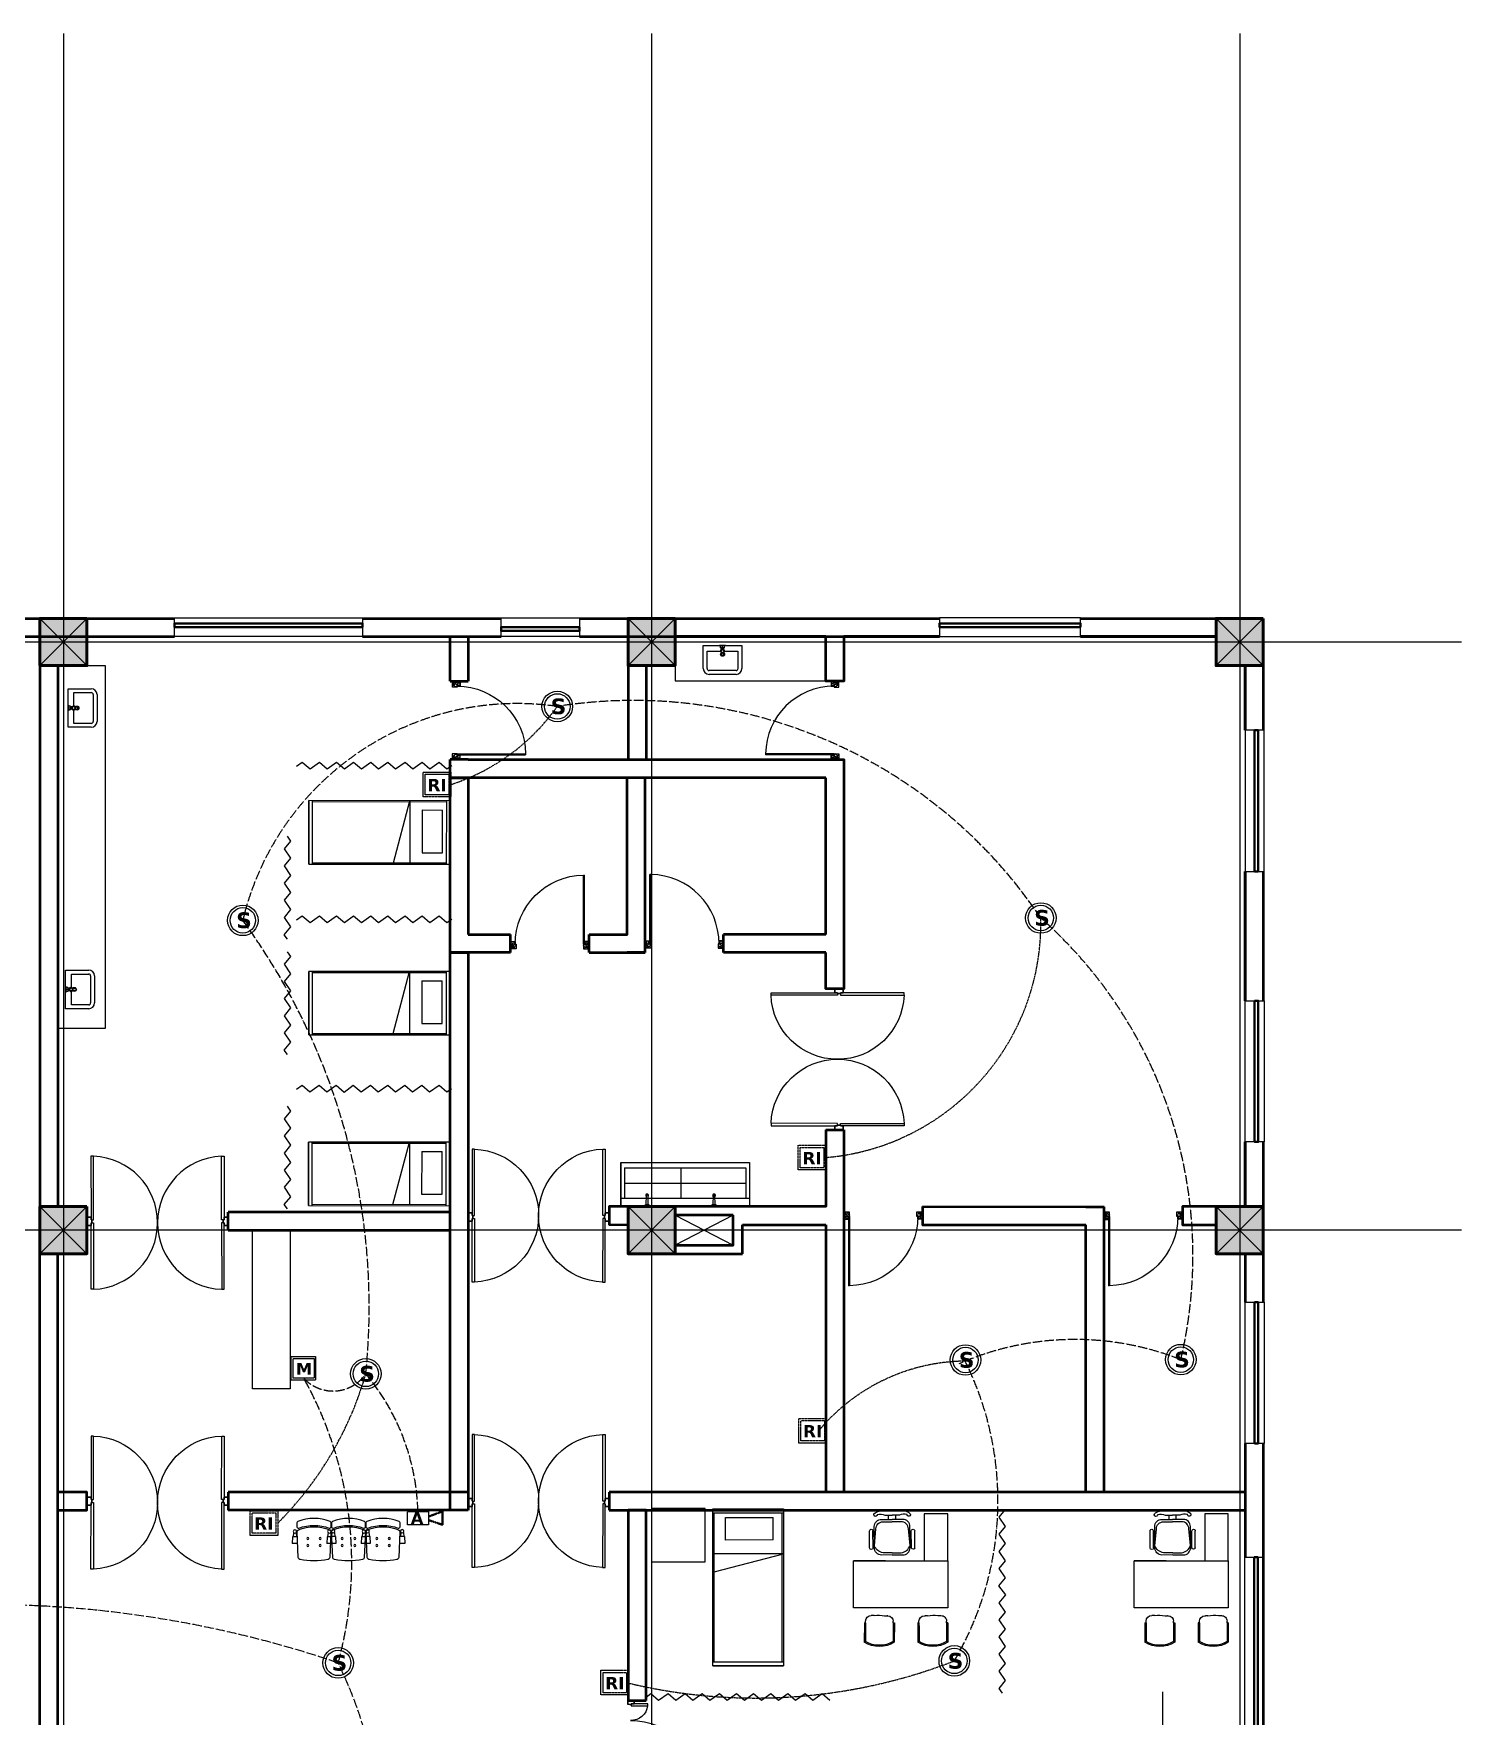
# Model space of a CAD drawing. Header units: millimetres. Extents: x 2402294 to 3337895, y 3394997 to 3969149.
# Drawn here: x 2529930 to 2548137, y 3595001 to 3616459 of the extents above; entities that cross this region are included whole.
import ezdxf

# ---------------------------------------------------------------- set-up
doc = ezdxf.new("R2010")
doc.units = ezdxf.units.MM
doc.header["$MEASUREMENT"] = 0
for name, pattern in [('ACAD_ISO04W100', [30, 24, -3, 0, -3]), ('ACISOTGB', [9, 4, -1, 1, -1, 1, -1]), ('CENTER', [2, 1.25, -0.25, 0.25, -0.25]), ('DASHED', [0.75, 0.5, -0.25])]:
    doc.linetypes.add(name, pattern=pattern)
for name, color, linetype, lineweight in [('0newfurnture', 30, 'Continuous', 15), ('centreline', 52, 'CENTER', 5), ('Column-0.5', 14, 'Continuous', 50), ('Detector Detector Conduit', 6, 'ACAD_ISO04W100', 13), ('door', 41, 'Continuous', 5), ('Door Opening-0.09', 253, 'Continuous', 9), ('furniture', 34, 'Continuous', 15), ('Furniture Hospital-0.09', 44, 'Continuous', 9), ('Hatch', 9, 'Continuous', 9), ('hidden lines', 205, 'DASHED', 5), ('Hooter Alarm', 240, 'CENTER', 35), ('Manual Call Point', 240, 'CENTER', 30), ('RI detector conduit', 100, 'ACISOTGB', 9), ('Sill Level', 140, 'Continuous', 20), ('Smoke Detector', 220, 'Continuous', 20), ('wall 0.4', 7, 'Continuous', 40), ('WINDOW', 152, 'Continuous', 30), ('Windows Plan', 152, 'Continuous', 35)]:
    doc.layers.add(name, color=color, linetype=linetype, lineweight=lineweight)
doc.layers.add('ANNOTATION', color=7, linetype='Continuous')
doc.layers.add('CCTV conduit wire', color=1, linetype='CENTER')
doc.styles.add('5P2', font='verdana.ttf', dxfattribs={"height": 500})
doc.linetypes.add('ZIGZAG', pattern='A,0.0001,-0.2,[131,ltypeshp.shx,S=0.2,R=0,X=-0.2,Y=0],-0.4,[131,ltypeshp.shx,S=0.2,R=180,X=0.2,Y=0],-0.2', length=0.8001)

# ---------------------------------------------------------------- blocks, each defined once
blk = doc.blocks.new('2ft column')
at = {"layer": 'Hatch', "ltscale": 5}
h = blk.add_hatch(color=256, dxfattribs=at)
h.dxf.hatch_style = 1
h.paths.add_polyline_path([(2207385, 4176559), (2207985, 4176559), (2207985, 4175959), (2207385, 4175959)])
at = {"layer": 'Column-0.5', "ltscale": 5}
blk.add_lwpolyline([(2207385, 4176559), (2207985, 4176559), (2207985, 4175959), (2207385, 4175959)], close=True, dxfattribs=at)
at = {"layer": 'Defpoints', "ltscale": 5}
for points in [[(2207985, 4176559), (2207385, 4175959)], [(2207985, 4175959), (2207385, 4176559)]]:
    blk.add_lwpolyline(points, dxfattribs=at)
blk = doc.blocks.new('main grid')
at = {"layer": 'centreline', "ltscale": 5}
for p, q in [((2542161, 4018930), (2542161, 3976624)), ((2549661, 4018930), (2549661, 3976624)), ((2557161, 4018930), (2557161, 3976624)), ((2559988, 4011172), (2515645, 4011172)), ((2559988, 4003672), (2515645, 4003672))]:
    blk.add_line(p, q, dxfattribs=at)
at = {"layer": 'Hatch', "xscale": -1}
for p in [(4749846, -165087), (4757346, -165087), (4764846, -165087), (4749846, -172587), (4757346, -172587), (4764846, -172587)]:
    blk.add_blockref('2ft column', p, dxfattribs=at)
blk = doc.blocks.new("door 3'3")
at = {"layer": 'door'}
for p, q in [((82769.36, -31237.4), (82769.36, -31203.37)), ((82769.84, -31203.37), (82769.36, -31203.37)), ((82769.84, -31237.4), (82769.84, -31203.37))]:
    blk.add_line(p, q, dxfattribs=at)
at = {"layer": 'door', "ltscale": 80}
for points in [[(82769.84, -31239.84), (82767.36, -31239.84), (82767.36, -31239.37), (82766.88, -31239.37), (82766.88, -31236.38), (82767.36, -31236.38), (82767.36, -31235.91), (82769.36, -31235.91), (82769.36, -31237.4), (82769.84, -31237.4)], [(82802.93, -31239.84), (82805.41, -31239.84), (82805.41, -31239.37), (82805.88, -31239.37), (82805.88, -31236.38), (82805.41, -31236.38), (82805.41, -31235.91), (82803.4, -31235.91), (82803.4, -31237.4), (82802.93, -31237.4)]]:
    blk.add_lwpolyline(points, close=True, dxfattribs=at)
blk.add_arc((82769.36, -31237.4), 34.04, 0, 89.20471, dxfattribs=at)
at = {"layer": 'Hatch'}
for centre, radius, start, end in [((82767.7, -31239.85), 2.68, 36.75824, 107.53286), ((82767.27, -31240.34), 1.96, 14.76809, 101.35249), ((82768.07, -31239.12), 3.04, 64.81981, 103.53483), ((82757.2, -31236.2), 10.64, 342.68423, 1.60142), ((82764.36, -31235.92), 4.57, 311.03249, 0.21009), ((82767.3, -31236.13), 3.25, 271.0473, 321.53187), ((82805.07, -31239.85), 2.68, 72.46714, 143.24176), ((82805.47, -31236.13), 3.25, 218.46813, 268.9527), ((82804.7, -31239.12), 3.04, 76.46517, 115.18019), ((82805.49, -31240.34), 1.96, 78.64751, 165.23191), ((82808.41, -31235.92), 4.57, 179.78991, 228.96751), ((82815.57, -31236.2), 10.64, 178.39858, 197.31577)]:
    blk.add_arc(centre, radius, start, end, dxfattribs=at)
blk = doc.blocks.new('MAIN DOOR')
at = {"layer": 'door', "ltscale": 1000}
for points in [[(2346.08, 190.6), (2346.08, 188.53)], [(2348.88, 188.12), (2347.4, 188.12), (2347.4, 188.53), (2346.08, 188.53), (2346.08, 190.6), (2350.2, 190.6)], [(2347.4, 188.12), (2348.88, 188.12), (2348.88, 188.53), (2350.2, 188.53), (2350.2, 190.6), (2346.08, 190.6)], [(2350.2, 190.6), (2350.2, 188.53)], [(2313.41, 120.66), (2347.33, 120.66), (2347.33, 121.91), (2313.41, 121.91), (2313.41, 120.66)], [(2348.82, 121.07), (2347.33, 121.07), (2347.33, 120.66), (2346.01, 120.66), (2346.01, 118.6), (2350.14, 118.6)], [(2347.33, 121.07), (2348.82, 121.07), (2348.82, 120.66), (2350.14, 120.66), (2350.14, 118.6), (2346.01, 118.6)], [(2346.01, 118.6), (2346.01, 120.66)], [(2381.26, 120.66), (2348.82, 120.66), (2348.82, 121.91), (2381.26, 121.91), (2381.26, 120.66)], [(2350.14, 118.6), (2350.14, 120.66)]]:
    blk.add_lwpolyline(points, dxfattribs=at)
for points in [[(2313.47, 188.53), (2347.4, 188.53), (2347.4, 187.28), (2313.47, 187.28)], [(2381.32, 188.53), (2348.88, 188.53), (2348.88, 187.28), (2381.32, 187.28)]]:
    blk.add_lwpolyline(points, close=True, dxfattribs=at)
at = {"layer": 'Door Opening-0.09', "ltscale": 1000}
for centre, radius, start, end in [((2347.4, 188.53), 33.94, 182.11678, 357.88255), ((2347.33, 120.66), 33.95, 2.11669, 177.88264)]:
    blk.add_arc(centre, radius, start, end, dxfattribs=at)
at = {"layer": 'WINDOW', "ltscale": 5}
blk.add_line((2350.14, 190.6), (2350.14, 190.6), dxfattribs=at)
blk = doc.blocks.new('d1')
at = {"layer": 'door'}
for p, q in [((2442.75, 10745.72), (2408.32, 10745.72)), ((2442.75, 10746.15), (2408.33, 10746.15)), ((2408.33, 10746.15), (2408.33, 10745.72))]:
    blk.add_line(p, q, dxfattribs=at)
at = {"layer": 'door', "ltscale": 80}
for points in [[(2445, 10779.7), (2445, 10781.99), (2444.56, 10781.99), (2444.56, 10782.43), (2441.8, 10782.43), (2441.8, 10781.99), (2441.36, 10781.99), (2441.36, 10780.14), (2442.75, 10780.14), (2442.75, 10779.7)], [(2445, 10746.15), (2445, 10743.87), (2444.56, 10743.87), (2444.56, 10743.43), (2441.8, 10743.43), (2441.8, 10743.87), (2441.36, 10743.87), (2441.36, 10745.72), (2442.75, 10745.72), (2442.75, 10746.15)]]:
    blk.add_lwpolyline(points, close=True, dxfattribs=at)
at = {"layer": 'Door Opening-0.09', "ltscale": 80}
blk.add_arc((2442.75, 10745.72), 34.42, 90, 179.27403, dxfattribs=at)
at = {"layer": 'hidden lines'}
for centre, radius, start, end in [((2441.64, 10791.37), 9.82, 268.39858, 287.31577), ((2441.38, 10784.76), 4.22, 269.78991, 318.96751), ((2444.33, 10781.34), 2.81, 166.46517, 205.18019), ((2445.01, 10781.68), 2.48, 162.46714, 233.24176), ((2441.57, 10782.05), 3, 308.46813, 358.9527), ((2445.46, 10782.07), 1.81, 168.64751, 255.23191), ((2444.33, 10744.52), 2.81, 154.81981, 193.53483), ((2445.01, 10744.18), 2.48, 126.75824, 197.53286), ((2441.57, 10743.81), 3, 1.0473, 51.53187), ((2445.46, 10743.79), 1.81, 104.76809, 191.35249), ((2441.64, 10734.49), 9.82, 72.68423, 91.60142), ((2441.38, 10741.1), 4.22, 41.03249, 90.21009)]:
    blk.add_arc(centre, radius, start, end, dxfattribs=at)
blk = doc.blocks.new('BED')
at = {"layer": 'Furniture Hospital-0.09'}
for p, q in [((-2.12, 0.475), (-2.12, -0.475)), ((-2.12, -0.475), (-2.12, 0.475)), ((-0.008, 0.475), (-2.12, 0.475)), ((-2.07, 0.475), (-2.07, -0.475)), ((-0.058, 0.455), (-2.07, 0.455)), ((-0.855, -0.455), (-0.61, 0.475)), ((-0.61, 0.475), (-0.61, -0.455)), ((-0.058, -0.475), (-0.058, 0.475)), ((-0.008, -0.475), (-0.008, 0.475)), ((-0.425, 0.336), (-0.426, -0.303)), ((-0.425, 0.336), (-0.121, 0.336)), ((-0.121, -0.303), (-0.121, 0.336)), ((-0.426, -0.303), (-0.121, -0.303)), ((-2.12, -0.475), (-0.008, -0.475)), ((-2.07, -0.455), (-0.058, -0.455))]:
    blk.add_line(p, q, dxfattribs=at)
blk = doc.blocks.new('scre')
at = {"layer": 'Furniture Hospital-0.09'}
for p, q in [((2549360, 3950857), (2549360, 3950293)), ((2549360, 3950293), (2549360, 3950857)), ((2549360, 3950857), (2551001, 3950857)), ((2549406, 3950788), (2549406, 3950395)), ((2549406, 3950788), (2549406, 3950395)), ((2549406, 3950788), (2550955, 3950788)), ((2550124, 3950788), (2550124, 3950395)), ((2550955, 3950788), (2550955, 3950395)), ((2551001, 3950857), (2551001, 3950293)), ((2551001, 3950857), (2551001, 3950293)), ((2550955, 3950589), (2549406, 3950589)), ((2551001, 3950395), (2549360, 3950395)), ((2551001, 3950293), (2549360, 3950293))]:
    blk.add_line(p, q, dxfattribs=at)
for points in [[(2549731, 3950293), (2549662, 3950293), (2549662, 3950298), (2549731, 3950298)], [(2549719, 3950298), (2549673, 3950298), (2549673, 3950321), (2549719, 3950321)], [(2550584, 3950293), (2550515, 3950293), (2550515, 3950298), (2550584, 3950298)], [(2550572, 3950298), (2550526, 3950298), (2550526, 3950321), (2550572, 3950321)]]:
    blk.add_lwpolyline(points, close=True, dxfattribs=at)
for points in [[(2549711, 3950321), (2549708, 3950439, 0.199366), (2549685, 3950439), (2549681, 3950321)], [(2550564, 3950321), (2550561, 3950439, 0.199366), (2550538, 3950439), (2550534, 3950321)]]:
    blk.add_lwpolyline(points, format="xyb", dxfattribs=at)
for centre, radius, start, end in [((2549696, 3950435), 18.5, 310.9481, 229.0519), ((2550549, 3950435), 18.5, 310.9481, 229.0519), ((2549696, 3950435), 13.8, 329.1321, 210.8679), ((2550549, 3950435), 13.8, 329.1321, 210.8679)]:
    blk.add_arc(centre, radius, start, end, dxfattribs=at)
blk = doc.blocks.new("door 5'")
at = {"layer": 'door', "ltscale": 1000}
for points in [[(2177525, 4317078), (2177525, 4317062), (2177516, 4317062), (2177516, 4317020), (2177473, 4317020), (2177474, 4317105)], [(2177525, 4317062), (2177525, 4317105), (2177474, 4317105), (2177473, 4317020)], [(2177473, 4317020), (2177516, 4317020)], [(2177474, 4317105), (2177516, 4317105)], [(2178697, 4316120), (2178697, 4317060), (2178671, 4317060), (2178671, 4316120), (2178697, 4316120)], [(2178689, 4317076), (2178689, 4317060), (2178697, 4317060), (2178697, 4317018), (2178740, 4317018), (2178740, 4317104)], [(2178689, 4317060), (2178689, 4317104), (2178740, 4317104), (2178740, 4317018)], [(2178740, 4317018), (2178697, 4317018)]]:
    blk.add_lwpolyline(points, dxfattribs=at)
blk.add_lwpolyline([(2177516, 4316839), (2177516, 4317062), (2177543, 4317062), (2177543, 4316839)], close=True, dxfattribs=at)
at = {"layer": 'Door Opening-0.09', "ltscale": 1000}
for centre, radius, start, end in [((2177516, 4317062), 224, 276.6944, 2.344), ((2178697, 4317076), 957, 180.3416, 268.4244)]:
    blk.add_arc(centre, radius, start, end, dxfattribs=at)
at = {"layer": 'WINDOW', "ltscale": 5}
blk.add_line((2177474, 4317104), (2177474, 4317104), dxfattribs=at)
blk = doc.blocks.new('TAP')
at = {"layer": 'Furniture Hospital-0.09', "linetype": 'Continuous'}
for p, q in [((0, 38), (0, -38)), ((5, 38), (0, 38)), ((5, 38), (5, -38)), ((30, 25), (5, 25)), ((30, 0), (5, 0)), ((30, 25), (30, -25)), ((56, 16), (30, 16)), ((51, 7), (48, 8)), ((59, 19), (57, 22)), ((73, 24), (73, 27)), ((88, 20), (89, 22)), ((97, 15), (125, 12)), ((97, 8), (100, 9)), ((5, -38), (0, -38)), ((30, -25), (5, -25)), ((56, -16), (30, -16)), ((51, -8), (48, -9)), ((60, -20), (58, -22)), ((74, -24), (74, -27)), ((88, -19), (90, -22)), ((97, -7), (100, -8)), ((97, -15), (125, -12))]:
    blk.add_line(p, q, dxfattribs=at)
for radius in [21.2, 19.7]:
    blk.add_circle((74, 0), radius, dxfattribs=at)
for centre, radius, start, end in [((74, 0), 27.2, 163.0512, 199.0512), ((74, 0), 24.2, 127.0512, 163.0512), ((74, 0), 27.2, 91.0512, 127.0512), ((74, 0), 24.2, 55.0512, 91.0512), ((74, 0), 27.2, 19.0512, 55.0512), ((74, 0), 24.2, 343.0512, 19.0512), ((95, 0), 32.6, 337.45, 22.55), ((74, 0), 24.2, 199.0512, 235.0512), ((74, 0), 27.2, 235.0512, 271.0512), ((74, 0), 24.2, 271.0512, 307.0512), ((74, 0), 27.2, 307.0512, 343.0512)]:
    blk.add_arc(centre, radius, start, end, dxfattribs=at)
blk = doc.blocks.new('bazin')
at = {"layer": '0newfurnture', "ltscale": 5}
for p, q in [((2434577, 4011590), (2435069, 4011590)), ((2434577, 4011295), (2434577, 4011590)), ((2434626, 4011295), (2434626, 4011516)), ((2434626, 4011516), (2434799, 4011516)), ((2434847, 4011516), (2435020, 4011516)), ((2435020, 4011516), (2435020, 4011295)), ((2435069, 4011590), (2435069, 4011295)), ((2434996, 4011270), (2434651, 4011270)), ((2434996, 4011221), (2434651, 4011221))]:
    blk.add_line(p, q, dxfattribs=at)
blk.add_circle((2434823, 4011477), 25.6, dxfattribs=at)
for centre, radius, start, end in [((2434651, 4011295), 73.8, 180, 270), ((2434651, 4011295), 24.6, 180, 270), ((2434996, 4011295), 73.8, 270, 0), ((2434996, 4011295), 24.6, 270, 0)]:
    blk.add_arc(centre, radius, start, end, dxfattribs=at)
at = {"layer": '0newfurnture', "ltscale": 5, "xscale": 0.9842520018725999, "yscale": 0.9842520018725999, "zscale": 0.9842520018725999, "rotation": 270}
blk.add_blockref('TAP', (2434823, 4011590), dxfattribs=at)
blk = doc.blocks.new('ADHIKRIT')
at = {"layer": 'furniture'}
for p, q in [((900, 1351), (0, 1351)), ((0, 1351), (0, -450)), ((0, 741), (0, 1351)), ((900, -450), (900, 1351)), ((-245, 1046), (-569, 1047)), ((-245, 980), (-569, 981)), ((1048, 956), (1048, 1014)), ((1187, 1121), (1153, 1121)), ((1187, 1145), (1558, 1147)), ((1187, 1145), (1187, 1121)), ((1187, 1121), (1545, 1123)), ((-789, 683), (-869, 683)), ((1050, 758), (1050, 711)), ((1050, 700), (1050, 711)), ((-789, 547), (-869, 547)), ((1189, 595), (1157, 595)), ((1187, 595), (1187, 571)), ((1187, 571), (1558, 573)), ((1189, 595), (1286, 595)), ((1287, 595), (1545, 597)), ((-900, 0), (0, 0)), ((-900, -450), (-900, 0)), ((-247, 247), (-571, 248)), ((-247, 182), (-571, 182)), ((1189, 102), (1157, 102)), ((1187, 126), (1558, 124)), ((1187, 102), (1187, 126)), ((1189, 102), (1286, 101)), ((1287, 101), (1545, 100)), ((1048, -260), (1048, -318)), ((1050, -4), (1050, -14)), ((1050, -61), (1050, -14)), ((0, -450), (-900, -450)), ((0, -450), (900, -450)), ((1187, -425), (1153, -425)), ((1187, -425), (1545, -426)), ((1187, -449), (1187, -425)), ((1187, -449), (1558, -450))]:
    blk.add_line(p, q, dxfattribs=at)
for points in [[(-897, 962, 0.207066), (-957, 755), (-957, 615)], [(-885, 900, 0.214578), (-869, 755), (-869, 615)], [(-110, 614), (-109, 818, 0.414214), (-246, 955), (-655, 956, 0.418376), (-789, 820), (-789, 615)], [(-153, 614), (-152, 788, 0.28028), (-288, 955), (-610, 925, 0.418376), (-744, 789), (-745, 615)], [(-899, 268, -0.207066), (-958, 476), (-957, 615)], [(-886, 330, -0.214578), (-870, 475), (-869, 615)], [(-110, 614), (-110, 409, -0.414214), (-247, 273), (-656, 274, -0.418376), (-790, 410), (-789, 615)], [(-153, 614), (-153, 440, -0.28028), (-290, 273), (-612, 304, -0.418376), (-745, 441), (-745, 615)]]:
    blk.add_lwpolyline(points, format="xyb", dxfattribs=at)
for centre, radius, start, end in [((-881, 933), 33.3, 262.3354, 120.0474), ((-569, 1014), 32.9, 89.8702, 269.8702), ((-245, 1013), 32.9, 269.8702, 89.8702), ((1154, 1015), 106, 90.3083, 180.3083), ((1203, 1157), 39.5, 294.3355, 296.5711), ((1099, 860), 518, 329.4756, 30.5244), ((1099, 860), 542, 328.0257, 31.9845), ((1753, 864), 711, 172.5908, 188.6233), ((1157, 701), 106, 180.3083, 270.3083), ((-882, 297), 33.3, 239.693, 97.4051), ((-571, 215), 32.9, 89.8702, 269.8702), ((-253, 214), 33.4, 280.4483, 79.5122), ((1157, -4), 106, 89.6917, 179.6917), ((1099, -163), 518, 329.4756, 30.5244), ((1099, -163), 542, 328.0155, 31.9743), ((1753, -168), 711, 171.3767, 187.4092), ((1154, -319), 106, 179.6917, 269.6917), ((1203, -461), 39.5, 63.4289, 65.6645)]:
    blk.add_arc(centre, radius, start, end, dxfattribs=at)
blk = doc.blocks.new('BANCAS')
at = {"layer": 'Furniture Hospital-0.09'}
for p, q in [((-0.236, -0.247), (-0.314, -0.247)), ((-0.309, -0.347), (-0.314, -0.247)), ((-0.241, -0.347), (-0.309, -0.347)), ((-0.294, -0.405), (-0.3, -0.347)), ((-0.256, -0.405), (-0.25, -0.347)), ((0.314, -0.25), (0.236, -0.25)), ((0.309, -0.35), (0.241, -0.35)), ((0.256, -0.409), (0.25, -0.35)), ((0.294, -0.409), (0.3, -0.35)), ((0.309, -0.35), (0.314, -0.25))]:
    blk.add_line(p, q, dxfattribs=at)
blk.add_lwpolyline([(0.227, -0.048, 0.346546), (0.203, -0.019, 0.095695), (-0.203, -0.019, 0.346546), (-0.227, -0.048), (-0.244, -0.417, 0.318973), (-0.225, -0.447, 0.193005), (0.225, -0.447, 0.318973), (0.244, -0.417)], format="xyb", close=True, dxfattribs=at)
blk.add_lwpolyline([(-0.245, -0.522), (-0.245, -0.489, -0.522832), (-0.218, -0.471, 0.18), (0.218, -0.471, -0.522832), (0.245, -0.489), (0.245, -0.547, -0.306573), (0.232, -0.565, -0.192782), (-0.232, -0.565, -0.306573), (-0.245, -0.547), (-0.245, -0.504)], format="xyb", dxfattribs=at)
for centre, radius in [((-0.09, -0.22), 0.015), ((0.09, -0.22), 0.015), ((-0.275, -0.422), 0.025), ((-0.09, -0.32), 0.015), ((0.09, -0.32), 0.015), ((0.275, -0.425), 0.025)]:
    blk.add_circle(centre, radius, dxfattribs=at)
blk = doc.blocks.new('A$C72AE6952')
at = {"ltscale": 20, "xscale": 800, "yscale": 800, "zscale": 800, "row_count": 1, "column_count": 3, "row_spacing": 0, "column_spacing": 440.0000000000001}
blk.add_blockref('BANCAS', (-440, 0), dxfattribs=at)
blk = doc.blocks.new('v18')
at = {"layer": 'Sill Level'}
blk.add_lwpolyline([(2462914, 3850453), (2464714, 3850453), (2464714, 3850693), (2462914, 3850693)], close=True, dxfattribs=at)
at = {"layer": 'Windows Plan'}
blk.add_lwpolyline([(2464714, 3850573), (2462914, 3850573), (2462914, 3850620), (2464714, 3850620)], close=True, dxfattribs=at)
blk = doc.blocks.new('w1')
at = {"layer": 'Sill Level'}
blk.add_lwpolyline([(2460641, 3827503), (2460641, 3825103), (2460401, 3825103), (2460401, 3827503)], close=True, dxfattribs=at)
at = {"layer": 'Windows Plan'}
blk.add_lwpolyline([(2460521, 3825103), (2460521, 3827503), (2460473, 3827503), (2460473, 3825103)], close=True, dxfattribs=at)
blk = doc.blocks.new('v1')
at = {"layer": 'Sill Level'}
blk.add_lwpolyline([(2446591, 3818940), (2447591, 3818940), (2447591, 3818700), (2446591, 3818700)], close=True, dxfattribs=at)
at = {"layer": 'Windows Plan'}
blk.add_lwpolyline([(2447591, 3818820), (2446591, 3818820), (2446591, 3818772), (2447591, 3818772)], close=True, dxfattribs=at)
blk = doc.blocks.new('smoke')
at = {"layer": 'Smoke Detector', "lineweight": 5}
for radius in [97.5, 81.1]:
    blk.add_circle((-251457, 4034457), radius, dxfattribs=at)
at = {"layer": 'Smoke Detector', "lineweight": 5, "insert": (-251499, 4034508), "char_height": 100.35, "width": 120.42, "attachment_point": 1, "style": '5P2'}
blk.add_mtext('{\\fVerdana|b1|i0|c0|p34;S}', dxfattribs=at)
blk = doc.blocks.new('smoke1')
at = {"layer": 'CCTV conduit wire'}
blk.add_blockref('smoke', (0, 0), dxfattribs=at)
blk = doc.blocks.new('response indicator')
at = {"layer": 'Manual Call Point', "lineweight": 5}
for points in [[(295159, 165314), (295473, 165314), (295473, 165035), (295159, 165035)], [(295183, 165290), (295450, 165290), (295450, 165059), (295183, 165059)]]:
    blk.add_lwpolyline(points, close=True, dxfattribs=at)
at = {"layer": 'Manual Call Point', "lineweight": 5, "insert": (295207, 165238), "char_height": 139.42, "width": 167.3, "attachment_point": 1, "style": '5P2'}
blk.add_mtext('{\\fVerdana|b1|i0|c0|p34;RI}', dxfattribs=at)
blk = doc.blocks.new('mcp')
at = {"layer": 'Manual Call Point', "lineweight": 5}
for points in [[(1356996, -1508126), (1357203, -1508126), (1357203, -1508327), (1356996, -1508327)], [(1357013, -1508143), (1357191, -1508143), (1357191, -1508310), (1357013, -1508310)]]:
    blk.add_lwpolyline(points, close=True, dxfattribs=at)
at = {"layer": 'Manual Call Point', "lineweight": 5, "insert": (1357036, -1508180), "char_height": 100.35, "width": 120.42, "attachment_point": 1, "style": '5P2'}
blk.add_mtext('{\\fVerdana|b1|i0|c0|p34;M}', dxfattribs=at)
blk = doc.blocks.new('hooter')
at = {"layer": 'Hooter Alarm', "lineweight": 35}
for p, q in [((318970, 4030859), (319090, 4030904)), ((319090, 4030904), (319090, 4030790)), ((318970, 4030830), (319090, 4030790))]:
    blk.add_line(p, q, dxfattribs=at)
at = {"layer": 'Hooter Alarm', "lineweight": 5}
blk.add_lwpolyline([(318792, 4030904), (318970, 4030904), (318970, 4030790), (318792, 4030790)], close=True, dxfattribs=at)
at = {"layer": 'Hooter Alarm', "lineweight": 5, "insert": (318820, 4030897), "char_height": 100.35, "width": 120.42, "attachment_point": 1, "style": '5P2'}
blk.add_mtext('{\\fVerdana|b1|i0|c0|p34;A}', dxfattribs=at)

msp = doc.modelspace()

# ---------------------------------------------------------------- linework, layer by layer
at = {"layer": '0newfurnture', "ltscale": 5}
for points in [[(2538109.8, 3608207), (2540033.9, 3608207), (2540033.9, 3608771.3), (2538109.8, 3608771.3)], [(2530239.8, 3603771.3), (2530239.8, 3608401.3), (2530839.8, 3608401.3), (2530839.8, 3603771.3)]]:
    msp.add_lwpolyline(points, close=True, dxfattribs=at)
at = {"layer": 'Detector Detector Conduit', "ltscale": 5}
for centre, radius, start, end in [((2536098.5, 3604315.7), 3600.4, 81.87907, 166.56643), ((2537575.7, 3601697.5), 6257.9, 33.84095, 98.90459), ((2525853.7, 3600218.2), 8355.3, 354.16577, 36.19381), ((2538966.9, 3600876.8), 5747.1, 346.65819, 48.52029), ((2543208.4, 3596120.9), 3685.9, 68.50687, 113.64479), ((2538216.5, 3597747.7), 4011, 329.43552, 26.39823), ((2533747.9, 3599658.5), 508.3, 222.65572, 325.27035), ((2529169.4, 3596963.9), 4816.9, 344.57384, 29.2019), ((2531986.1, 3597540.1), 2845.2, 1.53168, 39.99895), ((2529313.1, 3582442), 13984.3, 71.23038, 103.86501), ((2528877.4, 3593263.6), 5496.3, 335.81293, 26.11143)]:
    msp.add_arc(centre, radius, start, end, dxfattribs=at)
at = {"layer": 'furniture'}
msp.add_lwpolyline([(2537809.8, 3596971.2), (2538491.9, 3596971.2), (2538491.9, 3597653.3), (2537809.8, 3597653.3)], close=True, dxfattribs=at)
msp.add_lwpolyline([(2544326, 3595312), (2544326, 3594629.9), (2545008.1, 3594629.9)], dxfattribs=at)
at = {"layer": 'Furniture Hospital-0.09'}
msp.add_lwpolyline([(2532722.2, 3601200.3), (2533199.5, 3601200.3), (2533199.5, 3599177.1), (2532722.2, 3599177.1)], close=True, dxfattribs=at)
at = {"layer": 'Furniture Hospital-0.09', "ltscale": 30}
msp.add_lwpolyline([(2538109.8, 3600901.3), (2538586.2, 3600901.3)], dxfattribs=at)
at = {"layer": 'Hatch', "lineweight": 5, "ltscale": 5}
for points in [[(2538109.8, 3601391.3), (2538849.8, 3601011.3)], [(2538849.8, 3601391.3), (2538109.8, 3601011.3)]]:
    msp.add_lwpolyline(points, dxfattribs=at)
at = {"layer": 'RI detector conduit', "ltscale": 5}
for centre, radius, start, end in [((2534437.9, 3609413.3), 2656.4, 287.80864, 324.7455), ((2539779.4, 3605112.2), 2994.9, 274.36325, 1.34417), ((2541834, 3597069.7), 2461.4, 90.57517, 139.97573), ((2529938.6, 3600580.1), 4397.2, 314.90931, 344.01066), ((2539138.8, 3602245.7), 7010.7, 256.41706, 291.16715)]:
    msp.add_arc(centre, radius, start, end, dxfattribs=at)
at = {"layer": 'wall 0.4', "ltscale": 5}
for p, q in [((2528959.5, 3609001.3), (2531724.9, 3609001.3)), ((2530609.8, 3609001.3), (2531724.9, 3609001.3)), ((2534124.9, 3609001.3), (2535891.9, 3609001.3)), ((2534124.9, 3609001.3), (2535469.8, 3609001.3)), ((2536891.9, 3609001.3), (2541479.8, 3609001.3)), ((2543279.8, 3609001.3), (2545009.8, 3609001.3)), ((2528959.5, 3608771.3), (2531724.9, 3608771.3)), ((2534124.9, 3608771.3), (2535891.9, 3608771.3)), ((2535240.3, 3608201.2), (2535239.8, 3608771.3)), ((2535469.8, 3608771.3), (2535469.8, 3608201.2)), ((2536891.9, 3608771.3), (2541479.8, 3608771.3)), ((2543279.8, 3608771.3), (2545009.8, 3608771.3)), ((2530009.8, 3608401.3), (2530009.8, 3601501.3)), ((2530239.8, 3608401.3), (2530239.8, 3601501.3)), ((2530239.8, 3608401.3), (2530239.8, 3602771.3)), ((2545379.8, 3608401.3), (2545379.8, 3607576.3)), ((2545609.8, 3608401.3), (2545609.8, 3607576.3)), ((2535469.8, 3607201.3), (2535239.8, 3607201.3)), ((2535239.8, 3606971.3), (2535239.8, 3607201.3)), ((2535239.8, 3604741.3), (2535239.8, 3606971.3)), ((2535239.8, 3606971.3), (2535469.8, 3606971.3)), ((2540033.9, 3606971.3), (2535239.8, 3606971.3)), ((2535469.8, 3606971.3), (2535469.8, 3604971.3)), ((2537729.1, 3604741.5), (2537729.1, 3606971.3)), ((2540033.9, 3604971.3), (2540033.9, 3606971.3)), ((2545379.8, 3605776.3), (2545379.8, 3604126.3)), ((2545609.8, 3605776.3), (2545609.8, 3604126.3)), ((2535469.8, 3604971.3), (2536012.6, 3604971.3)), ((2540033.9, 3604971.3), (2538729, 3604971.6)), ((2535239.8, 3604571.3), (2535239.8, 3604741.3)), ((2535239.8, 3604741.3), (2535469.8, 3604741.3)), ((2536012.6, 3604741.3), (2535239.8, 3604741.3)), ((2535239.8, 3597631.3), (2535239.8, 3604571.3)), ((2535469.8, 3604741.3), (2535469.8, 3597631.3)), ((2537012.6, 3604741.5), (2537729.1, 3604741.5)), ((2540033.9, 3604741.3), (2538729, 3604741.6)), ((2530239.8, 3602541.3), (2530239.8, 3601501.3)), ((2540033.9, 3602480.3), (2540263.9, 3602480.3)), ((2545379.8, 3602326.3), (2545379.8, 3601501.3)), ((2545609.8, 3602326.3), (2545609.8, 3601501.3)), ((2535239.8, 3601430.3), (2532409.9, 3601430.3)), ((2532409.9, 3601200.3), (2532409.9, 3601430.3)), ((2543349.8, 3601500.7), (2543579.8, 3601500.7)), ((2543579.8, 3597861.3), (2543579.8, 3601500.7)), ((2532409.9, 3601200.3), (2535239.8, 3601200.3)), ((2538969.8, 3600901.3), (2538969.8, 3601271.3)), ((2543349.8, 3597861.3), (2543349.8, 3601270.7)), ((2530009.8, 3594001.3), (2530009.8, 3600901.3)), ((2530239.8, 3594001.3), (2530239.8, 3600901.3)), ((2538109.8, 3600901.3), (2538793.4, 3600901.3)), ((2538793.4, 3600901.3), (2538969.8, 3600901.3)), ((2545379.8, 3600901.3), (2545379.8, 3600281.3)), ((2545609.8, 3600901.3), (2545609.8, 3600281.3)), ((2545379.8, 3598481.3), (2545379.8, 3597029.9)), ((2545609.8, 3598481.3), (2545609.8, 3594001.3)), ((2532409.9, 3597861.3), (2532409.9, 3597631.3)), ((2543349.8, 3597861.3), (2537269.8, 3597861.5)), ((2537269.8, 3597861.5), (2537269.8, 3597631.5)), ((2545278.1, 3597861.3), (2543349.8, 3597861.3)), ((2537269.8, 3597631.5), (2545379.8, 3597631.3)), ((2545379.8, 3597631.3), (2545379.8, 3597029.9))]:
    msp.add_line(p, q, dxfattribs=at)
for points in [[(2538109.8, 3609001.3), (2541479.8, 3609001.3)], [(2543279.8, 3609001.3), (2545009.8, 3609001.3)], [(2541479.8, 3608771.3), (2540263.9, 3608771.3), (2540263.7, 3608201.2), (2540033.7, 3608201.2), (2540033.9, 3608771.3), (2538109.8, 3608771.3)], [(2545009.8, 3608771.3), (2543279.8, 3608771.3)], [(2530009.8, 3608401.3), (2530009.8, 3601501.3)], [(2535239.8, 3608201.2), (2535469.8, 3608201.2)], [(2537509.8, 3608401.3), (2537509.8, 3607201.3)], [(2537739.8, 3608401.3), (2537739.8, 3607201.3)], [(2545379.8, 3607576.3), (2545379.8, 3608401.3)], [(2545609.8, 3608401.3), (2545609.8, 3607576.3)], [(2535469.8, 3607201.3), (2540263.9, 3607201.3), (2540263.9, 3606971.3)], [(2537012.6, 3604971.5), (2537499.1, 3604971.5), (2537499.1, 3606971.3)], [(2540263.9, 3606971.3), (2540263.9, 3604280.3), (2540033.9, 3604280.3), (2540033.9, 3604741.3)], [(2545379.8, 3604126.3), (2545379.8, 3605776.3)], [(2545609.8, 3605776.3), (2545609.8, 3604126.3)], [(2536012.6, 3604740.7), (2536012.6, 3604971.3)], [(2537012.6, 3604741.5), (2537012.6, 3604972)], [(2538729, 3604741.6), (2538729, 3604971.6)], [(2537729.1, 3604741.3), (2537499.1, 3604741.3)], [(2540033.9, 3602480.3), (2540033.7, 3601501.3), (2538109.8, 3601501.3)], [(2540263.9, 3602480.3), (2540263.7, 3601501.2)], [(2545379.8, 3601501.3), (2545379.8, 3602326.3)], [(2545609.8, 3602326.3), (2545609.8, 3601501.3)], [(2537508.8, 3601501.3), (2537269.8, 3601501.4), (2537269.8, 3601271.4), (2537509.8, 3601271.3)], [(2540263.7, 3601501.2), (2540263.8, 3597861.3)], [(2541263.7, 3601501), (2543349.8, 3601500.7)], [(2541263.7, 3601501), (2541263.7, 3601270.9), (2543349.8, 3601270.7)], [(2545009.8, 3601501.3), (2544579.8, 3601501.3), (2544579.8, 3601271.3), (2545009.8, 3601271.3)], [(2538969.8, 3601271.3), (2540033.7, 3601271.3)], [(2540033.7, 3601271.1), (2540033.7, 3597861.3)], [(2545379.8, 3600901.3), (2545379.8, 3600281.3)], [(2545609.8, 3600901.3), (2545609.8, 3600281.3)], [(2545379.8, 3598481.3), (2545379.8, 3597861.3), (2543579.8, 3597861.3)], [(2545609.8, 3598481.3), (2545609.8, 3594001.3)], [(2530239.8, 3597631.3), (2530609.9, 3597631.3), (2530609.9, 3597861.3), (2530239.8, 3597861.3)], [(2535469.8, 3597861.3), (2532409.9, 3597861.3)], [(2540930.7, 3597861.3), (2540810.7, 3597861.3)], [(2535469.8, 3597631.3), (2532409.9, 3597631.3)]]:
    msp.add_lwpolyline(points, dxfattribs=at)
for points in [[(2538849.8, 3601391.3), (2538109.8, 3601391.3), (2538109.8, 3601011.3), (2538849.8, 3601011.3)], [(2537739.8, 3595201.3), (2537739.8, 3597631.5), (2537509.8, 3597631.5), (2537509.8, 3595201.3)]]:
    msp.add_lwpolyline(points, close=True, dxfattribs=at)
at = {"layer": 'WINDOW', "linetype": 'ZIGZAG', "lineweight": 20, "ltscale": 0.5}
for points in [[(2533283.2, 3607117.7), (2533355.5, 3607167.7), (2533454.1, 3607084.8), (2533573.9, 3607167.7), (2533672.5, 3607084.8), (2533792.3, 3607167.7), (2533893.4, 3607082.6), (2534008.2, 3607169.8), (2534109.2, 3607084.8), (2534229, 3607167.7), (2534327.6, 3607084.8), (2534447.4, 3607167.7), (2534546, 3607084.8), (2534665.8, 3607167.7), (2534764.4, 3607084.8), (2534884.2, 3607167.7), (2534982.8, 3607084.8), (2535102.6, 3607167.7), (2535201.1, 3607084.8), (2535262.6, 3607127.3)], [(2533168.6, 3604913.6), (2533126.2, 3604969.5), (2533211.2, 3605070.5), (2533128.2, 3605190.3), (2533211.2, 3605288.9), (2533128.2, 3605408.7), (2533211.2, 3605507.3), (2533128.2, 3605627.1), (2533211.2, 3605725.7), (2533128.2, 3605845.5), (2533211.2, 3605944), (2533128.2, 3606063.8), (2533211.2, 3606162.4), (2533168.6, 3606223.9)], [(2533283.2, 3605159.1), (2533355.5, 3605209.1), (2533454.1, 3605126.2), (2533573.9, 3605209.1), (2533672.5, 3605126.2), (2533792.3, 3605209.1), (2533893.4, 3605124), (2534008.2, 3605211.2), (2534109.2, 3605126.2), (2534229, 3605209.1), (2534327.6, 3605126.2), (2534447.4, 3605209.1), (2534546, 3605126.2), (2534665.8, 3605209.1), (2534764.4, 3605126.2), (2534884.2, 3605209.1), (2534982.8, 3605126.2), (2535102.6, 3605209.1), (2535201.1, 3605126.2), (2535262.6, 3605168.8)], [(2533168.6, 3603441.1), (2533126.2, 3603497), (2533211.2, 3603598), (2533128.2, 3603717.8), (2533211.2, 3603816.4), (2533128.2, 3603936.2), (2533211.2, 3604034.8), (2533128.2, 3604154.6), (2533211.2, 3604253.2), (2533128.2, 3604373), (2533211.2, 3604471.5), (2533128.2, 3604591.3), (2533211.2, 3604689.9), (2533168.6, 3604751.4)], [(2533280.5, 3602998.1), (2533352.8, 3603048.2), (2533451.4, 3602965.2), (2533571.2, 3603048.2), (2533669.7, 3602965.2), (2533789.5, 3603048.2), (2533890.7, 3602963.1), (2534005.5, 3603050.2), (2534106.5, 3602965.2), (2534226.3, 3603048.2), (2534324.9, 3602965.2), (2534444.7, 3603048.2), (2534543.3, 3602965.2), (2534663.1, 3603048.2), (2534761.7, 3602965.2), (2534881.5, 3603048.2), (2534980, 3602965.2), (2535099.8, 3603048.2), (2535198.4, 3602965.2), (2535259.9, 3603007.8)], [(2533168.6, 3601471.5), (2533126.2, 3601527.4), (2533211.2, 3601628.4), (2533128.2, 3601748.2), (2533211.2, 3601846.7), (2533128.2, 3601966.5), (2533211.2, 3602065.1), (2533128.2, 3602184.9), (2533211.2, 3602283.5), (2533128.2, 3602403.3), (2533211.2, 3602501.9), (2533128.2, 3602621.7), (2533211.2, 3602720.3), (2533168.6, 3602781.8)], [(2542319.7, 3597640.7), (2542236.7, 3597542.1), (2542319.7, 3597422.3), (2542236.7, 3597323.7), (2542319.7, 3597203.9), (2542236.7, 3597105.3), (2542319.7, 3596985.5), (2542236.7, 3596886.9), (2542319.7, 3596767.1), (2542234.5, 3596666), (2542321.7, 3596551.2), (2542236.7, 3596450.2), (2542319.7, 3596330.4), (2542236.7, 3596231.8), (2542319.7, 3596112), (2542236.7, 3596013.4), (2542319.7, 3595893.6), (2542236.7, 3595795), (2542319.7, 3595675.2), (2542236.7, 3595576.6), (2542319.7, 3595456.8), (2542236.7, 3595358.2), (2542279.3, 3595296.7)], [(2540083.7, 3595203.3), (2539985.1, 3595286.3), (2539865.3, 3595203.3), (2539766.8, 3595286.3), (2539647, 3595203.3), (2539548.4, 3595286.3), (2539428.6, 3595203.3), (2539330, 3595286.3), (2539210.2, 3595203.3), (2539109.1, 3595288.5), (2538994.2, 3595201.3), (2538893.2, 3595286.3), (2538773.4, 3595203.3), (2538674.8, 3595286.3), (2538555, 3595203.3), (2538456.5, 3595286.3), (2538336.7, 3595203.3), (2538238.1, 3595286.3), (2538118.3, 3595203.3), (2538019.7, 3595286.3), (2537899.9, 3595203.3), (2537801.3, 3595286.3), (2537739.8, 3595243.7)]]:
    msp.add_lwpolyline(points, dxfattribs=at)

# ---------------------------------------------------------------- block references
at = {"layer": '0newfurnture'}
msp.add_blockref('bazin', (103892.2, -402932.2), dxfattribs=at)
at = {"layer": '0newfurnture', "rotation": 90}
for p in [(6541959.1, 1173036.5), (6541926.4, 1169447.7)]:
    msp.add_blockref('bazin', p, dxfattribs=at)
at = {"layer": 'ANNOTATION', "xscale": 1.125, "yscale": 1.125, "zscale": 1.125}
for p in [(2202842.9, 3421063.1), (2207626.1, 3416304.9), (2207633.1, 3412822.6), (2200635.6, 3411644.9), (2205111.1, 3409610.1)]:
    msp.add_blockref('response indicator', p, dxfattribs=at)
at = {"layer": 'CCTV conduit wire'}
for name, p, xscale, yscale, zscale in [('smoke1', (3039521.6, -4461034.3), 2, 2, 2), ('smoke1', (3035511.2, -4463762.1), 2, 2, 2), ('smoke1', (3045688.1, -4463731.8), 2, 2, 2), ('smoke1', (3044727.1, -4469368.4), 2, 2, 2), ('smoke1', (3047473.4, -4469363.7), 2, 2, 2), ('mcp', (497720.8, 5861778.6), 1.5, 1.5, 1.5), ('smoke1', (3037080.3, -4469545.4), 2, 2, 2), ('smoke1', (3036727.3, -4473231.6), 2, 2, 2), ('smoke1', (3044584.8, -4473206.2), 2, 2, 2)]:
    msp.add_blockref(name, p, dxfattribs=dict(at, xscale=xscale, yscale=yscale, zscale=zscale))
at = {"layer": 'Detector Detector Conduit', "xscale": 1.5, "yscale": 1.5, "zscale": 1.5}
msp.add_blockref('hooter', (2056509.3, -2448740.6), dxfattribs=at)
at = {"layer": 'door', "xscale": -0.9473750180788149, "yscale": 0.9473750180788149, "zscale": 0.9473750180788149, "rotation": 90.00401332456309}
msp.add_blockref("door 5'", (6627281.6, 5658371.8), dxfattribs=at)
at = {"layer": 'Door Opening-0.09'}
for name, p, xscale, yscale, zscale, rotation in [("door 3'3", (3335201.7, 1484562.5), -25.64102901525867, 25.64102901525867, 25.64102901525867, 269.970605998087), ("door 3'3", (1740266.8, 1484562.5), 25.64102901525867, 25.64102901525867, 25.64102901525867, 90.02939400156558), ('d1', (2812448.7, 3667642.4), -25.64102998076803, 25.64102998076803, 25.64102998076803, 90.03333511425912), ('d1', (2262293, 3667649.4), 25.64102998076803, 25.64102998076803, 25.64102998076803, 269.9666648857409), ('MAIN DOOR', (2481501.1, 3607295.5), -24.99999476308163, 24.99999476308163, 24.99999476308163, 179.9508515784996), ('MAIN DOOR', (2540285.1, 3660068.1), -24.99999476308163, 24.99999476308163, 24.99999476308163, 89.95085157849962), ('MAIN DOOR', (2535425.7, 3542614.6), 24.99999476308163, 24.99999476308163, 24.99999476308163, 90.04973591480129), ('d1', (2264827.6, 3538580.2), -25.64102998076803, 25.64102998076803, 25.64102998076803, 270.0333351142592), ('d1', (2268143.7, 3538579.8), -25.64102998076803, 25.64102998076803, 25.64102998076803, 270.0333351142592), ('MAIN DOOR', (2527594, 3539047), -24.99999476308163, 24.99999476308163, 24.99999476308163, 269.9502640851987), ('MAIN DOOR', (2540285.1, 3656428), -24.99999476308163, 24.99999476308163, 24.99999476308163, 89.95085157849962)]:
    msp.add_blockref(name, p, dxfattribs=dict(at, xscale=xscale, yscale=yscale, zscale=zscale, rotation=rotation))
at = {"layer": 'furniture', "xscale": -947.368421052245, "yscale": 947.368421052245, "zscale": 947.368421052245, "rotation": 270}
msp.add_blockref('BED', (2539040.4, 3597653.3), dxfattribs=at)
at = {"layer": 'furniture', "extrusion": (0, 0, -1), "xscale": 0.6669998082076751, "yscale": 0.6669998082076751, "zscale": -0.6669998082076751, "rotation": 270.0000000000001}
for p in [(-2541287.9, 3596985.5), (-2544865, 3596985.5)]:
    msp.add_blockref('ADHIKRIT', p, dxfattribs=at)
at = {"layer": 'Furniture Hospital-0.09'}
for name, p, xscale, yscale, zscale, rotation in [('BED', (2535246.4, 3606272.7), 851.8518518849082, 851.8518518849082, 851.8518518849082, 359.928029514683), ('BED', (2535243.7, 3604094.7), 851.8518518849082, 851.8518518849082, 851.8518518849082, 359.928029514683), ('BED', (2535241, 3601916.7), 851.8518518849082, 851.8518518849082, 851.8518518849082, 359.928029514683), ('A$C72AE6952', (2533992.5, 3596985), -1.107692350907673, 1.107692350907673, 1.107692306891935, 180)]:
    msp.add_blockref(name, p, dxfattribs=dict(at, xscale=xscale, yscale=yscale, zscale=zscale, rotation=rotation))
at = {"layer": 'wall 0.4'}
for name, p in [('main grid', (-11851, -402470.6)), ('v1', (89300.5, -209929)), ('v18', (78566.1, -241681.2)), ('scre', (-11942.4, -348791.9))]:
    msp.add_blockref(name, p, dxfattribs=at)
for name, p, rotation in [('w1', (-1293378, 6069412.4), 270), ('v18', (-1305072.7, 6070490), 270), ('w1', (5006016.2, 7422132.8), 180)]:
    msp.add_blockref(name, p, dxfattribs=dict(at, rotation=rotation))
at = {"layer": 'wall 0.4', "xscale": -1, "rotation": 270.0000000000987}
for p in [(-1305072.7, 1139412.7), (-1305072.7, 1135567.7)]:
    msp.add_blockref('v18', p, dxfattribs=at)

doc.saveas('drawing.dxf')
